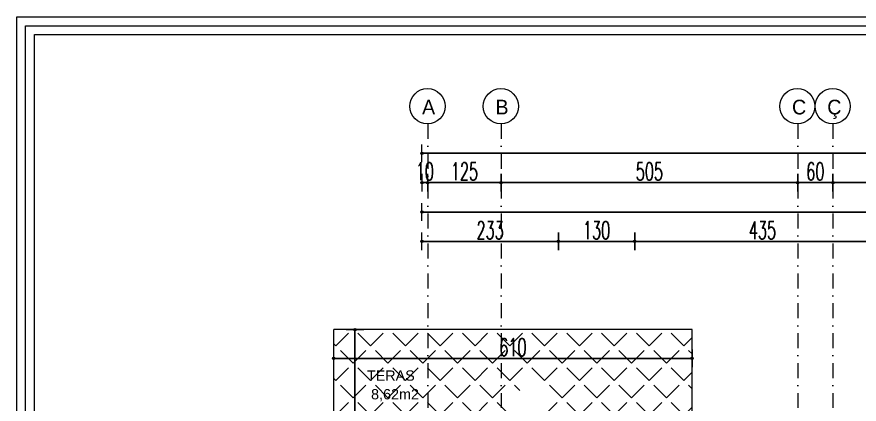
# Model space of a CAD drawing. Header units: millimetres. Extents: x -16104 to 67872, y -88009 to 12107.
# Drawn here: x 6700 to 8134, y 11448 to 12107 of the extents above; entities that cross this region are included whole.
import ezdxf

# ---------------------------------------------------------------- set-up
doc = ezdxf.new("R2010")
doc.units = ezdxf.units.MM
doc.linetypes.add('ACAD_ISO07W100', pattern=[3, 0, -3])
doc.linetypes.add('DASHDOTX2', pattern=[50.8, 25.4, -12.7, 0, -12.7])
doc.layers.get('0').update_dxf_attribs({"color": 241})
for name, color, linetype, lineweight in [('AKS', 1, 'ACAD_ISO07W100', 5), ('akslar', 144, 'Continuous', 20), ('balkon', 6, 'Continuous', 5), ('c05', 32, 'Continuous', 13), ('emsal&kolon', 1, 'Continuous', 5), ('OLCU', 54, 'Continuous', 13), ('ÖLÇÜ', 252, 'Continuous', 20)]:
    doc.layers.add(name, color=color, linetype=linetype, lineweight=lineweight)
doc.styles.add('DIM', font='Txttw.shx', dxfattribs={"width": 0.6})
doc.dimstyles.new('50', dxfattribs={"dimscale": 0, "dimtxt": 30, "dimasz": 1, "dimexe": 0, "dimexo": 2, "dimgap": 4, "dimtad": 1, "dimdec": 0, "dimzin": 0, "dimdsep": 46, "dimtxsty": 'DIM', "dimblk1": 'DOT', "dimblk2": 'DOT', "dimsah": 1, "dimcen": 1.5, "dimdle": 3, "dimse1": 1, "dimse2": 1, "dimclrd": 256, "dimclre": 9, "dimclrt": 256, "dimadec": 0, "dimazin": 0, "dimtfac": 0.24, "dimtdec": 0, "dimtix": 1, "dimtmove": 2, "dimatfit": 3, "dimldrblk": 'DOT', "dimfxl": 0, "dimtolj": 1, "dimtzin": 15, "dimarcsym": 0})

# ---------------------------------------------------------------- blocks, each defined once
blk = doc.blocks.new('DOT')
for p, q in [((0, 15), (0, -15)), ((-2, 0), (0, 0)), ((2, 0), (0, 0))]:
    blk.add_line(p, q)
blk.add_circle((0, 0), 2)
blk = doc.blocks.new('*D3779')
at = {"layer": 'Defpoints', "color": 0, "transparency": 16777216}
for p in [(7622.1, 11725), (7389.6, 11675), (7622.1, 11675)]:
    blk.add_point(p, dxfattribs=at)
at = {"layer": 'OLCU', "lineweight": -2, "transparency": 16777216}
blk.add_line((7390.6, 11725), (7621.1, 11725), dxfattribs=at)
at = {"layer": 'OLCU', "lineweight": -2, "transparency": 16777216, "rotation": 180}
blk.add_blockref('DOT', (7389.6, 11725), dxfattribs=at)
at = {"layer": 'OLCU', "lineweight": -2, "transparency": 16777216}
blk.add_blockref('DOT', (7622.1, 11725), dxfattribs=at)
at = {"layer": 'OLCU', "transparency": 16777216, "insert": (7505.8, 11744), "char_height": 30, "attachment_point": 5, "style": 'DIM'}
blk.add_mtext('\\A1;233', dxfattribs=at)
blk = doc.blocks.new('*D3780')
at = {"layer": 'Defpoints', "color": 0, "transparency": 16777216}
for p in [(7752.1, 11725), (7622.1, 11675), (7752.1, 11675)]:
    blk.add_point(p, dxfattribs=at)
at = {"layer": 'OLCU', "lineweight": -2, "transparency": 16777216}
blk.add_line((7623.1, 11725), (7751.1, 11725), dxfattribs=at)
at = {"layer": 'OLCU', "lineweight": -2, "transparency": 16777216, "rotation": 180}
blk.add_blockref('DOT', (7622.1, 11725), dxfattribs=at)
at = {"layer": 'OLCU', "lineweight": -2, "transparency": 16777216}
blk.add_blockref('DOT', (7752.1, 11725), dxfattribs=at)
at = {"layer": 'OLCU', "transparency": 16777216, "insert": (7687.1, 11744), "char_height": 30, "attachment_point": 5, "style": 'DIM'}
blk.add_mtext('\\A1;130', dxfattribs=at)
blk = doc.blocks.new('*D3781')
at = {"layer": 'Defpoints', "color": 0, "transparency": 16777216}
for p in [(8187.1, 11725), (7752.1, 11675), (8187.1, 11675)]:
    blk.add_point(p, dxfattribs=at)
at = {"layer": 'OLCU', "lineweight": -2, "transparency": 16777216}
blk.add_line((7753.1, 11725), (8186.1, 11725), dxfattribs=at)
at = {"layer": 'OLCU', "lineweight": -2, "transparency": 16777216, "rotation": 180}
blk.add_blockref('DOT', (7752.1, 11725), dxfattribs=at)
at = {"layer": 'OLCU', "lineweight": -2, "transparency": 16777216}
blk.add_blockref('DOT', (8187.1, 11725), dxfattribs=at)
at = {"layer": 'OLCU', "transparency": 16777216, "insert": (7969.6, 11744), "char_height": 30, "attachment_point": 5, "style": 'DIM'}
blk.add_mtext('\\A1;435', dxfattribs=at)
blk = doc.blocks.new('*D3788')
at = {"layer": 'Defpoints', "color": 0, "transparency": 16777216}
for p in [(9439.6, 11775), (7389.6, 11740), (9439.6, 11740)]:
    blk.add_point(p, dxfattribs=at)
at = {"layer": 'OLCU', "lineweight": -2, "transparency": 16777216}
blk.add_line((7390.6, 11775), (9438.6, 11775), dxfattribs=at)
at = {"layer": 'OLCU', "lineweight": -2, "transparency": 16777216, "rotation": 180}
blk.add_blockref('DOT', (7389.6, 11775), dxfattribs=at)
at = {"layer": 'OLCU', "lineweight": -2, "transparency": 16777216}
blk.add_blockref('DOT', (9439.6, 11775), dxfattribs=at)
at = {"layer": 'OLCU', "transparency": 16777216, "insert": (8414.6, 11794), "char_height": 30, "attachment_point": 5, "style": 'DIM'}
blk.add_mtext('\\A1;2050', dxfattribs=at)
blk = doc.blocks.new('*D3789')
at = {"layer": 'Defpoints', "color": 0, "transparency": 16777216}
for p in [(7399.6, 11825), (7389.6, 11790), (7399.6, 11790)]:
    blk.add_point(p, dxfattribs=at)
at = {"layer": 'OLCU', "lineweight": -2, "transparency": 16777216}
for p, q in [((7388.6, 11825), (7387.6, 11825)), ((7389.6, 11825), (7399.6, 11825)), ((7400.6, 11825), (7401.6, 11825))]:
    blk.add_line(p, q, dxfattribs=at)
blk.add_blockref('DOT', (7389.6, 11825), dxfattribs=at)
at = {"layer": 'OLCU', "lineweight": -2, "transparency": 16777216, "rotation": 180}
blk.add_blockref('DOT', (7399.6, 11825), dxfattribs=at)
at = {"layer": 'OLCU', "transparency": 16777216, "insert": (7394.6, 11844), "char_height": 30, "attachment_point": 5, "style": 'DIM'}
blk.add_mtext('\\A1;10', dxfattribs=at)
blk = doc.blocks.new('*D3790')
at = {"layer": 'Defpoints', "color": 0, "transparency": 16777216}
for p in [(7399.6, 11825), (7524.6, 11825), (7524.6, 11825)]:
    blk.add_point(p, dxfattribs=at)
at = {"layer": 'OLCU', "lineweight": -2, "transparency": 16777216}
blk.add_line((7400.6, 11825), (7523.6, 11825), dxfattribs=at)
at = {"layer": 'OLCU', "lineweight": -2, "transparency": 16777216, "rotation": 180}
blk.add_blockref('DOT', (7399.6, 11825), dxfattribs=at)
at = {"layer": 'OLCU', "lineweight": -2, "transparency": 16777216}
blk.add_blockref('DOT', (7524.6, 11825), dxfattribs=at)
at = {"layer": 'OLCU', "transparency": 16777216, "insert": (7462.1, 11844), "char_height": 30, "attachment_point": 5, "style": 'DIM'}
blk.add_mtext('\\A1;125', dxfattribs=at)
blk = doc.blocks.new('*D3791')
at = {"layer": 'Defpoints', "color": 0, "transparency": 16777216}
for p in [(7524.6, 11825), (8029.6, 11825), (8029.6, 11825)]:
    blk.add_point(p, dxfattribs=at)
at = {"layer": 'OLCU', "lineweight": -2, "transparency": 16777216}
blk.add_line((7525.6, 11825), (8028.6, 11825), dxfattribs=at)
at = {"layer": 'OLCU', "lineweight": -2, "transparency": 16777216, "rotation": 180}
blk.add_blockref('DOT', (7524.6, 11825), dxfattribs=at)
at = {"layer": 'OLCU', "lineweight": -2, "transparency": 16777216}
blk.add_blockref('DOT', (8029.6, 11825), dxfattribs=at)
at = {"layer": 'OLCU', "transparency": 16777216, "insert": (7777.1, 11844), "char_height": 30, "attachment_point": 5, "style": 'DIM'}
blk.add_mtext('\\A1;505', dxfattribs=at)
blk = doc.blocks.new('*D3792')
at = {"layer": 'Defpoints', "color": 0, "transparency": 16777216}
for p in [(8029.6, 11825), (8089.6, 11825), (8089.6, 11825)]:
    blk.add_point(p, dxfattribs=at)
at = {"layer": 'OLCU', "lineweight": -2, "transparency": 16777216}
blk.add_line((8030.6, 11825), (8088.6, 11825), dxfattribs=at)
at = {"layer": 'OLCU', "lineweight": -2, "transparency": 16777216, "rotation": 180}
blk.add_blockref('DOT', (8029.6, 11825), dxfattribs=at)
at = {"layer": 'OLCU', "lineweight": -2, "transparency": 16777216}
blk.add_blockref('DOT', (8089.6, 11825), dxfattribs=at)
at = {"layer": 'OLCU', "transparency": 16777216, "insert": (8059.6, 11844), "char_height": 30, "attachment_point": 5, "style": 'DIM'}
blk.add_mtext('\\A1;60', dxfattribs=at)
blk = doc.blocks.new('*D3793')
at = {"layer": 'Defpoints', "color": 0, "transparency": 16777216}
for p in [(8089.6, 11825), (8319.1, 11825), (8319.1, 11825)]:
    blk.add_point(p, dxfattribs=at)
at = {"layer": 'OLCU', "lineweight": -2, "transparency": 16777216}
blk.add_line((8090.6, 11825), (8318.1, 11825), dxfattribs=at)
at = {"layer": 'OLCU', "lineweight": -2, "transparency": 16777216, "rotation": 180}
blk.add_blockref('DOT', (8089.6, 11825), dxfattribs=at)
at = {"layer": 'OLCU', "lineweight": -2, "transparency": 16777216}
blk.add_blockref('DOT', (8319.1, 11825), dxfattribs=at)
at = {"layer": 'OLCU', "transparency": 16777216, "insert": (8204.3, 11844), "char_height": 30, "attachment_point": 5, "style": 'DIM'}
blk.add_mtext('\\A1;230', dxfattribs=at)
blk = doc.blocks.new('*D3801')
at = {"layer": 'Defpoints', "color": 0, "transparency": 16777216}
for p in [(9439.6, 11875), (7389.6, 11840), (9439.6, 11840)]:
    blk.add_point(p, dxfattribs=at)
at = {"layer": 'OLCU', "lineweight": -2, "transparency": 16777216}
blk.add_line((7390.6, 11875), (9438.6, 11875), dxfattribs=at)
at = {"layer": 'OLCU', "lineweight": -2, "transparency": 16777216, "rotation": 180}
blk.add_blockref('DOT', (7389.6, 11875), dxfattribs=at)
at = {"layer": 'OLCU', "lineweight": -2, "transparency": 16777216}
blk.add_blockref('DOT', (9439.6, 11875), dxfattribs=at)
at = {"layer": 'OLCU', "transparency": 16777216, "insert": (8414.6, 11894), "char_height": 30, "attachment_point": 5, "style": 'DIM'}
blk.add_mtext('\\A1;2050', dxfattribs=at)
blk = doc.blocks.new('*D3904')
at = {"layer": 'Defpoints', "color": 0, "transparency": 16777216}
for p in [(7239.6, 11575), (7275.6, 11575), (7239.6, 10490)]:
    blk.add_point(p, dxfattribs=at)
at = {"layer": 'OLCU', "lineweight": -2, "transparency": 16777216}
blk.add_line((7275.6, 10491), (7275.6, 11574), dxfattribs=at)
for p, rotation in [((7275.6, 11575), 90), ((7275.6, 10490), 270)]:
    blk.add_blockref('DOT', p, dxfattribs=dict(at, rotation=rotation))
at = {"layer": 'OLCU', "transparency": 16777216, "insert": (7256.6, 11032.5), "char_height": 30, "attachment_point": 5, "rotation": 90, "style": 'DIM'}
blk.add_mtext('\\A1;1085', dxfattribs=at)
blk = doc.blocks.new('*D3905')
at = {"layer": 'Defpoints', "color": 0, "transparency": 16777216}
for p in [(7239.6, 11575), (7849.6, 11575), (7849.6, 11525.9)]:
    blk.add_point(p, dxfattribs=at)
at = {"layer": 'OLCU', "lineweight": -2, "transparency": 16777216}
blk.add_line((7240.6, 11525.9), (7848.6, 11525.9), dxfattribs=at)
at = {"layer": 'OLCU', "lineweight": -2, "transparency": 16777216, "rotation": 180}
blk.add_blockref('DOT', (7239.6, 11525.9), dxfattribs=at)
at = {"layer": 'OLCU', "lineweight": -2, "transparency": 16777216}
blk.add_blockref('DOT', (7849.6, 11525.9), dxfattribs=at)
at = {"layer": 'OLCU', "transparency": 16777216, "insert": (7544.6, 11544.9), "char_height": 30, "attachment_point": 5, "style": 'DIM'}
blk.add_mtext('\\A1;610', dxfattribs=at)

msp = doc.modelspace()

# ---------------------------------------------------------------- hatches: boundary and pattern name
at = {"layer": 'ÖLÇÜ'}
h = msp.add_hatch(dxfattribs=at)
h.set_pattern_fill('ANGLE,_O', color=256, scale=6, angle=45)
h.set_pattern_definition([(45, (-3603.393, 17059.605), (-29.63485, 29.63485), [30.48, -11.43]), (135, (-3603.393, 17059.605), (-29.63485, -29.63485), [30.48, -11.43])])
h.paths.add_polyline_path([(7849.6, 11575), (7524.6, 11575), (7524.6, 11428), (7534.7, 11428, -0.399638), (7594.6, 11485), (7594.6, 11428), (7849.6, 11428)])
h.paths.add_polyline_path([(7524.6, 11575), (7399.6, 11575), (7399.6, 11428), (7524.6, 11428)])
h.paths.add_polyline_path([(7399.6, 11575), (7239.6, 11575), (7239.6, 11415), (7386.6, 11415), (7386.6, 11428), (7399.6, 11428)])
h.paths.add_polyline_path([(7386.6, 11415), (7239.6, 11415), (7239.6, 11357.7), (7239.6, 10999.7), (7386.6, 10999.7)])
h.paths.add_polyline_path([(7386.6, 10999.7), (7239.6, 10999.7), (7239.6, 10959.7), (7386.6, 10959.7)])
h.paths.add_polyline_path([(7386.6, 10959.7), (7239.6, 10959.7), (7239.6, 10780), (7386.6, 10780)])
h.paths.add_polyline_path([(7386.6, 10780), (7239.6, 10780), (7239.6, 10589.4), (7349.7, 10589.4, -0.121877), (7386.6, 10600)])
h.paths.add_polyline_path([(7349.7, 10589.4), (7239.6, 10589.4), (7239.6, 10500), (7386.6, 10500), (7386.6, 10520), (7309.6, 10520, -0.268211)])
h.paths.add_polyline_path([(7386.6, 10500), (7239.6, 10500), (7239.6, 10490), (7386.6, 10490)])
h.paths.add_polyline_path([(7298.7, 11478.3), (7386.7, 11478.3), (7386.7, 11448.5), (7298.7, 11448.5)], flags=24)
h.paths.add_polyline_path([(7293.5, 11510.2), (7381.9, 11510.2), (7381.9, 11483.4), (7293.5, 11483.4)], flags=24)
h.paths.add_polyline_path([(7234.1, 10995), (7234.1, 11070), (7279.1, 11070), (7279.1, 10995)], flags=9)
h.paths.add_polyline_path([(7390.6, 11154.6), (7390.9, 11245.1), (7373.1, 11245.2), (7372.9, 11154.7)], flags=9)
h.paths.add_polyline_path([(7389.6, 10798.9), (7389.9, 10889.4), (7372.1, 10889.5), (7371.9, 10799)], flags=9)
h.paths.add_polyline_path([(7285.7, 10596.5), (7343.5, 10596.5), (7343.5, 10551.5), (7285.7, 10551.5)], flags=9)

# ---------------------------------------------------------------- linework, layer by layer
at = {"layer": 'AKS', "linetype": 'ByBlock'}
for centre in [(7399.1, 11955), (7524.1, 11955), (8029, 11955), (8089.1, 11955)]:
    msp.add_circle(centre, 30, dxfattribs=at)
at = {"layer": 'akslar', "linetype": 'DASHDOTX2'}
for p, q in [((7399.6, 11925), (7399.6, 9115.5)), ((7399.6, 11925), (7399.6, 9115.5)), ((7524.6, 11925), (7524.6, 9115.5)), ((8029.6, 11925), (8029.6, 9115.5)), ((8089.6, 11925), (8089.6, 9115.5))]:
    msp.add_line(p, q, dxfattribs=at)
at = {"layer": 'balkon'}
for p, q in [((7239.6, 11357.7), (7239.6, 11575)), ((7849.6, 11575), (7239.6, 11575)), ((7849.6, 11425), (7849.6, 11575))]:
    msp.add_line(p, q, dxfattribs=at)
at = {"layer": 'c05'}
for points in [[(10230.1, 8939.6), (10230.1, 8729.3), (6699.9, 8729.3), (6699.9, 12107.1), (10230.1, 12107.1), (10230.1, 10251)], [(10215.1, 8939.6), (10215.1, 8744.3), (6714.9, 8744.3), (6714.9, 12092.1), (10215.1, 12092.1), (10215.1, 10251)], [(10200.1, 8939.6), (10200.1, 8759.3), (6729.9, 8759.3), (6729.9, 12077.1), (10200.1, 12077.1), (10200.1, 10251)]]:
    msp.add_lwpolyline(points, dxfattribs=at)

# ---------------------------------------------------------------- texts
at = {"layer": 'AKS', "char_height": 25, "width": 35.659, "attachment_point": 1}
for s, insert in [('A', (7389.9, 11966.1)), ('B', (7514.9, 11966.1)), ('C', (8019.9, 11966.1)), ('Ç', (8079.9, 11966.1))]:
    msp.add_mtext(s, dxfattribs=dict(at, insert=insert))
at = {"layer": 'emsal&kolon', "char_height": 17.5, "width": 1076.841}
for s, insert, attachment_point in [('{\\fArial|b0|i0|c162|p34;TERAS}', (7377.5, 11487.7), 9), ('{\\fArial|b0|i0|c162|p34;8,62m2}', (7303.1, 11452.9), 7)]:
    msp.add_mtext(s, dxfattribs=dict(at, insert=insert, attachment_point=attachment_point))

# ---------------------------------------------------------------- dimensions: what is measured, and where the dimension line sits
at = {"layer": 'OLCU'}
for base, p1, p2, picture, middle in [((9439.6, 11875), (7389.6, 11840), (9439.6, 11840), '*D3801', (8414.6, 11894)), ((7399.6, 11825), (7389.6, 11790), (7399.6, 11790), '*D3789', (7394.6, 11844)), ((7524.6, 11825), (7399.6, 11825), (7524.6, 11825), '*D3790', (7462.1, 11844)), ((8029.6, 11825), (7524.6, 11825), (8029.6, 11825), '*D3791', (7777.1, 11844)), ((8089.6, 11825), (8029.6, 11825), (8089.6, 11825), '*D3792', (8059.6, 11844)), ((9439.6, 11775), (7389.6, 11740), (9439.6, 11740), '*D3788', (8414.6, 11794)), ((7622.0959038, 11725.0446397), (7389.5959038, 11675.0446397), (7622.0959038, 11675.0446397), '*D3779', (7505.8459038, 11744.0446397)), ((7752.1, 11725), (7622.1, 11675), (7752.1, 11675), '*D3780', (7687.1, 11744)), ((8187.1, 11725), (7752.1, 11675), (8187.1, 11675), '*D3781', (7969.6, 11744)), ((7849.6, 11525.9), (7239.6, 11575), (7849.6, 11575), '*D3905', (7544.6, 11544.9))]:
    dim = msp.add_linear_dim(base=base, p1=p1, p2=p2, dimstyle='50', override={"dimscale": 1}, dxfattribs=at)
    dim.commit()
    dim.dimension.update_dxf_attribs({"geometry": picture, "text_midpoint": middle})
dim = msp.add_linear_dim(base=(8319.1, 11825), p1=(8089.6, 11825), p2=(8319.1, 11825), text='230', dimstyle='50', override={"dimscale": 1}, dxfattribs=at)
dim.commit()
dim.dimension.update_dxf_attribs({"geometry": '*D3793', "text_midpoint": (8204.3, 11844)})
dim = msp.add_linear_dim(base=(7275.6, 11575), p1=(7239.6, 10490), p2=(7239.6, 11575), angle=90, dimstyle='50', override={"dimscale": 1}, dxfattribs=at)
dim.commit()
dim.dimension.update_dxf_attribs({"geometry": '*D3904', "text_midpoint": (7256.6, 11032.5)})

doc.saveas('drawing.dxf')
